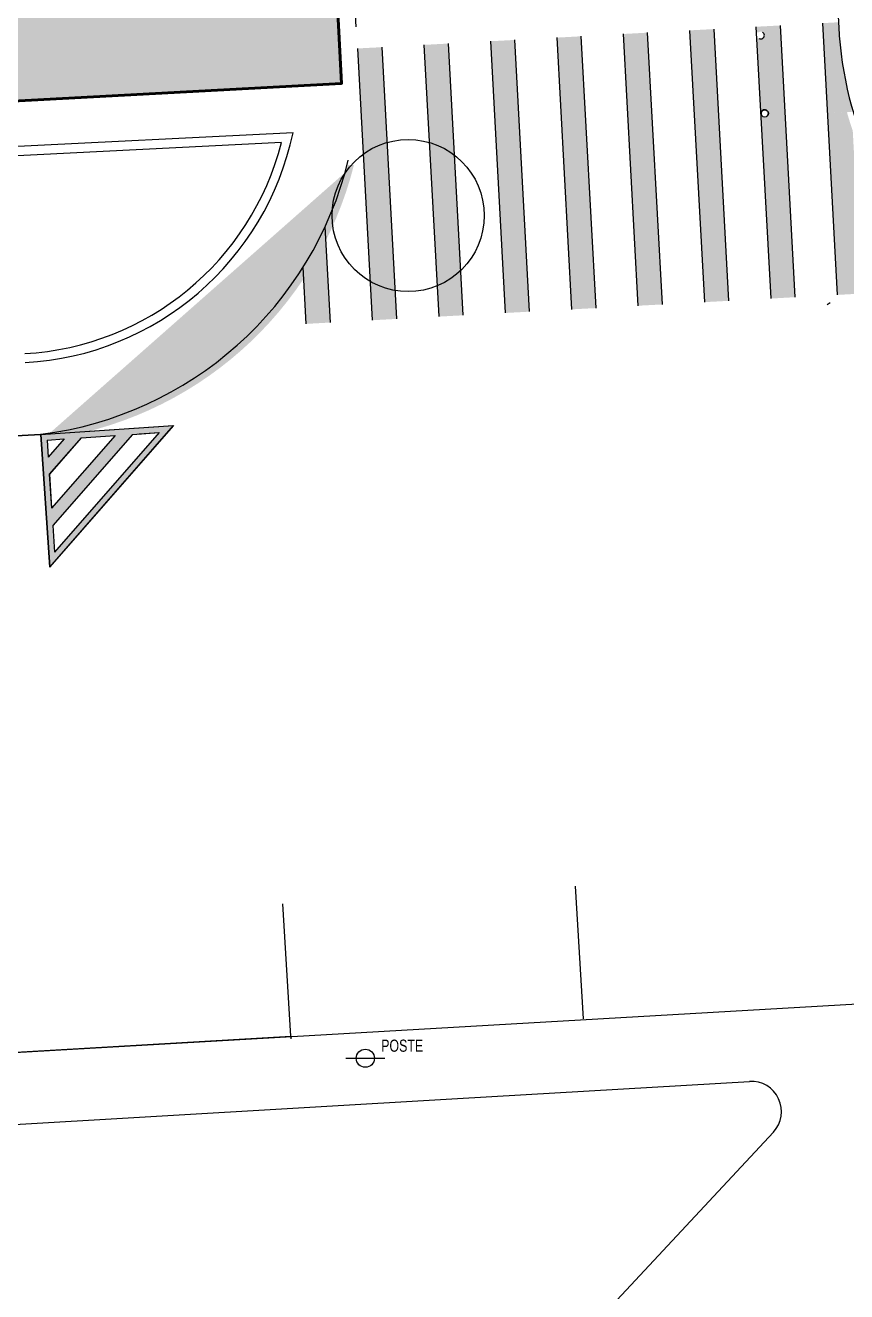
# Model space of a CAD drawing. Header units: millimetres. Extents: x 34038 to 35840, y 10511 to 10922.
# Drawn here: x 35605.21 to 35618.8, y 10778.74 to 10799.68 of the extents above; entities that cross this region are included whole.
import ezdxf

# ---------------------------------------------------------------- set-up
doc = ezdxf.new("R2010")
doc.units = ezdxf.units.MM
for name, color, linetype in [('_0', 7, 'Continuous'), ('GUIA', 7, 'Continuous'), ('MANTER', 150, 'Continuous'), ('PINTURA BRANCA', 7, 'Continuous'), ('piso2', 2, 'Continuous')]:
    doc.layers.add(name, color=color, linetype=linetype)
doc.layers.add('PROJEÇÃO DAS EDIFICAÇÕES', color=4, linetype='Continuous', lineweight=60)
doc.styles.add('SIMPLEX', font='swisscl.ttf')

# ---------------------------------------------------------------- blocks, each defined once
blk = doc.blocks.new('POSTE')
at = {"color": 1}
blk.add_line((-0.32, 0), (0.32, 0), dxfattribs=at)
at = {"color": 3}
blk.add_circle((0, 0), 0.15, dxfattribs=at)
at = {"style": 'SIMPLEX'}
blk.add_text('POSTE', height=0.2, dxfattribs=at).set_placement((0.262, 0.108))
blk = doc.blocks.new('23')
at = {"layer": 'PINTURA BRANCA'}
h = blk.add_hatch(color=256, dxfattribs=at)
h.paths.add_polyline_path([(730.608, 869.115), (732.022, 867.701), (732.466, 867.701), (730.608, 869.559)], flags=16)
h.paths.add_polyline_path([(730.608, 868.832), (731.739, 867.701), (731.173, 867.701), (730.608, 868.266)], flags=16)
h.paths.add_polyline_path([(730.608, 867.984), (730.891, 867.701), (730.608, 867.701)], flags=16)
h.paths.add_polyline_path([(730.508, 869.801), (732.708, 867.601), (730.508, 867.601)])
edge = h.paths.add_edge_path(flags=0)
edge.add_line((730.608, 869.226), (730.608, 869.559))
for p, q in [((730.508, 867.601), (730.508, 869.801)), ((730.508, 869.801), (732.708, 867.601)), ((730.608, 869.115), (730.608, 869.559)), ((730.608, 869.226), (730.608, 869.559)), ((730.608, 869.559), (732.466, 867.701)), ((730.608, 869.115), (732.022, 867.701)), ((730.608, 868.266), (730.608, 868.832)), ((730.608, 868.832), (731.739, 867.701)), ((730.608, 868.266), (731.173, 867.701)), ((730.608, 867.701), (730.608, 867.984)), ((730.608, 867.984), (730.891, 867.701)), ((730.608, 867.701), (730.891, 867.701)), ((731.173, 867.701), (731.739, 867.701)), ((732.022, 867.701), (732.466, 867.701)), ((730.508, 867.601), (732.708, 867.601))]:
    blk.add_line(p, q, dxfattribs=at)

msp = doc.modelspace()

# ---------------------------------------------------------------- hatches: boundary and pattern name
at = {"layer": 'MANTER'}
h = msp.add_hatch(color=170, dxfattribs=at)
h.dxf.hatch_style = 1
h.paths.add_polyline_path([(35607.907, 10847.748), (35598.049, 10847.325), (35598.323, 10842.234), (35595.087, 10842.06), (35594.798, 10847.335), (35584.918, 10846.794), (35585.195, 10841.644), (35583.875, 10841.58), (35583.635, 10846.484), (35571.663, 10845.898), (35571.927, 10840.994), (35571.576, 10840.978), (35573.997, 10796.763), (35588.077, 10797.52), (35586.125, 10833.166), (35596.527, 10833.726), (35598.443, 10798.077), (35610.445, 10798.722)])
at = {"layer": 'PINTURA BRANCA'}
h = msp.add_hatch(color=256, dxfattribs=at)
h.paths.add_polyline_path([(35611.137, 10798.895), (35610.737, 10798.874), (35610.743, 10798.775), (35611.142, 10798.796)])
h.paths.add_polyline_path([(35612.246, 10798.755), (35611.847, 10798.734), (35611.912, 10797.542), (35612.311, 10797.564)])
h.paths.add_polyline_path([(35620.114, 10795.882), (35620.105, 10796.044, -0.02977), (35619.674, 10796.613), (35619.684, 10796.421, 0.028282)])
h.paths.add_polyline_path([(35619.746, 10795.285), (35620.145, 10795.307), (35620.114, 10795.882, -0.028282), (35619.684, 10796.421)])
h.paths.add_polyline_path([(35618.9, 10797.941, -0.013093), (35618.803, 10798.246), (35618.484, 10798.229), (35618.648, 10795.225), (35619.047, 10795.247)])
h.paths.add_polyline_path([(35617.785, 10798.193), (35617.48, 10798.177, -0.301511), (35617.414, 10798.174), (35617.385, 10798.173), (35617.549, 10795.165), (35617.949, 10795.187)])
h.paths.add_polyline_path([(35616.451, 10795.105), (35616.85, 10795.127), (35616.686, 10798.136), (35616.548, 10798.129), (35616.476, 10799.521), (35616.611, 10799.528), (35616.606, 10799.62), (35616.206, 10799.599)])
h.paths.add_polyline_path([(35615.352, 10795.046), (35615.752, 10795.067), (35615.507, 10799.561), (35615.108, 10799.539)])
h.paths.add_polyline_path([(35614.409, 10799.501), (35614.009, 10799.479), (35614.254, 10794.986), (35614.654, 10795.007)])
h.paths.add_polyline_path([(35613.31, 10799.441), (35612.911, 10799.419), (35613.156, 10794.926), (35613.555, 10794.948)])
h.paths.add_polyline_path([(35612.316, 10797.464), (35611.917, 10797.442), (35612.057, 10794.866), (35612.457, 10794.888)])
h.paths.add_polyline_path([(35610.959, 10794.806), (35611.358, 10794.828), (35611.218, 10797.406), (35610.818, 10797.386)])
h.paths.add_polyline_path([(35611.148, 10798.696), (35610.825, 10798.679, -0.023646), (35610.779, 10798.104), (35610.813, 10797.483), (35611.213, 10797.504)])
h.paths.add_polyline_path([(35611.114, 10799.321), (35610.714, 10799.3), (35610.737, 10798.874), (35611.137, 10798.895)])
h.paths.add_polyline_path([(35611.148, 10798.696), (35611.142, 10798.796), (35610.743, 10798.775), (35610.779, 10798.104, 0.023646), (35610.825, 10798.679)])
h.paths.add_polyline_path([(35611.218, 10797.406), (35611.213, 10797.504), (35610.813, 10797.483), (35610.818, 10797.386)])
h.paths.add_polyline_path([(35611.912, 10797.542), (35611.917, 10797.442), (35612.316, 10797.464), (35612.311, 10797.564)])
h.paths.add_polyline_path([(35611.841, 10798.834), (35611.847, 10798.734), (35612.246, 10798.755), (35612.241, 10798.855)])
h.paths.add_polyline_path([(35611.836, 10798.931), (35611.841, 10798.834), (35612.241, 10798.855), (35612.235, 10798.952)])
h.paths.add_polyline_path([(35612.235, 10798.952), (35612.212, 10799.381), (35611.813, 10799.359), (35611.836, 10798.931)])
h.paths.add_polyline_path([(35616.581, 10799.426), (35616.616, 10799.428), (35616.611, 10799.528), (35616.476, 10799.521), (35616.548, 10798.129), (35616.686, 10798.136), (35616.681, 10798.236), (35616.643, 10798.234)], flags=17)
h.paths.add_polyline_path([(35616.616, 10799.428), (35616.581, 10799.426), (35616.643, 10798.234), (35616.681, 10798.236)], flags=16)
h.paths.add_polyline_path([(35617.504, 10798.226, -0.237732), (35617.48, 10798.177), (35617.785, 10798.193), (35617.715, 10799.485), (35617.413, 10799.469, -0.301511), (35617.347, 10799.466), (35617.315, 10799.464), (35617.38, 10798.272), (35617.409, 10798.274, -0.301511), (35617.475, 10798.277, -0.265118)])
h.paths.add_polyline_path([(35617.709, 10799.585), (35617.704, 10799.68), (35617.305, 10799.659), (35617.31, 10799.564), (35617.342, 10799.566, -0.301511), (35617.408, 10799.569)])
h.paths.add_polyline_path([(35617.715, 10799.485), (35617.709, 10799.585), (35617.408, 10799.569, -0.265118), (35617.438, 10799.518, -0.237732), (35617.413, 10799.469)])
h.paths.add_polyline_path([(35618.883, 10798.25), (35618.878, 10798.347, -0.054485), (35618.669, 10799.634), (35618.408, 10799.621), (35618.484, 10798.229)])
h.paths.add_polyline_path([(35618.403, 10799.718), (35618.408, 10799.621), (35618.669, 10799.634, -0.000944), (35618.668, 10799.657), (35618.664, 10799.733)])
h.paths.add_polyline_path([(35610.185, 10796.147, -0.030275), (35609.819, 10795.511), (35609.861, 10794.746), (35610.26, 10794.768)])
h.paths.add_polyline_path([(35609.81, 10795.682), (35609.819, 10795.511, 0.030275), (35610.185, 10796.147), (35610.174, 10796.353, -0.031857)])
h = msp.add_hatch(color=2, dxfattribs=at)
edge = h.paths.add_edge_path()
edge.add_line((35610.549, 10797.373), (35610.65, 10797.378))
edge.add_arc((35604.759, 10798.855), 6.074, 276.9006, 345.9178, ccw=False)
edge.add_line((35605.489, 10792.826), (35605.482, 10792.92))
edge.add_arc((35604.741, 10798.872), 5.998, 277.1037, 345.5227)
h = msp.add_hatch(color=256, dxfattribs=at)
h.paths.add_polyline_path([(35606.984, 10792.919), (35605.667, 10791.414), (35605.697, 10790.97), (35607.428, 10792.948)], flags=16)
h.paths.add_polyline_path([(35606.702, 10792.9), (35605.649, 10791.696), (35605.611, 10792.26), (35606.138, 10792.862)], flags=16)
h.paths.add_polyline_path([(35605.856, 10792.844), (35605.592, 10792.543), (35605.573, 10792.825)], flags=16)
h.paths.add_polyline_path([(35607.662, 10793.064), (35605.613, 10790.723), (35605.467, 10792.918)])
edge = h.paths.add_edge_path(flags=0)
edge.add_line((35607.095, 10792.926), (35607.428, 10792.948))
h = msp.add_hatch(color=256, dxfattribs=at)
h.paths.add_polyline_path([(35606.984, 10792.919), (35605.667, 10791.414), (35605.697, 10790.97), (35607.428, 10792.948)], flags=16)
h.paths.add_polyline_path([(35606.702, 10792.9), (35605.649, 10791.696), (35605.611, 10792.26), (35606.138, 10792.862)], flags=16)
h.paths.add_polyline_path([(35605.856, 10792.844), (35605.592, 10792.543), (35605.573, 10792.825)], flags=16)
h.paths.add_polyline_path([(35607.662, 10793.064), (35605.613, 10790.723), (35605.467, 10792.918)])
edge = h.paths.add_edge_path(flags=0)
edge.add_line((35607.095, 10792.926), (35607.428, 10792.948))
h = msp.add_hatch(color=256, dxfattribs=at)
h.paths.add_polyline_path([(35606.984, 10792.919), (35605.667, 10791.414), (35605.697, 10790.97), (35607.428, 10792.948)], flags=16)
h.paths.add_polyline_path([(35606.702, 10792.9), (35605.649, 10791.696), (35605.611, 10792.26), (35606.138, 10792.862)], flags=16)
h.paths.add_polyline_path([(35605.856, 10792.844), (35605.592, 10792.543), (35605.573, 10792.825)], flags=16)
h.paths.add_polyline_path([(35607.662, 10793.064), (35605.613, 10790.723), (35605.467, 10792.918)])
edge = h.paths.add_edge_path(flags=0)
edge.add_line((35607.095, 10792.926), (35607.428, 10792.948))
h = msp.add_hatch(color=256, dxfattribs=at)
h.paths.add_polyline_path([(35606.984, 10792.919), (35605.667, 10791.414), (35605.697, 10790.97), (35607.428, 10792.948)], flags=16)
h.paths.add_polyline_path([(35606.702, 10792.9), (35605.649, 10791.696), (35605.611, 10792.26), (35606.138, 10792.862)], flags=16)
h.paths.add_polyline_path([(35605.856, 10792.844), (35605.592, 10792.543), (35605.573, 10792.825)], flags=16)
h.paths.add_polyline_path([(35607.662, 10793.064), (35605.613, 10790.723), (35605.467, 10792.918)])
edge = h.paths.add_edge_path(flags=0)
edge.add_line((35607.095, 10792.926), (35607.428, 10792.948))
h = msp.add_hatch(color=256, dxfattribs=at)
h.paths.add_polyline_path([(35606.984, 10792.919), (35605.667, 10791.414), (35605.697, 10790.97), (35607.428, 10792.948)], flags=16)
h.paths.add_polyline_path([(35606.702, 10792.9), (35605.649, 10791.696), (35605.611, 10792.26), (35606.138, 10792.862)], flags=16)
h.paths.add_polyline_path([(35605.856, 10792.844), (35605.592, 10792.543), (35605.573, 10792.825)], flags=16)
h.paths.add_polyline_path([(35607.662, 10793.064), (35605.613, 10790.723), (35605.467, 10792.918)])
edge = h.paths.add_edge_path(flags=0)
edge.add_line((35607.095, 10792.926), (35607.428, 10792.948))
h = msp.add_hatch(color=256, dxfattribs=at)
h.paths.add_polyline_path([(35606.984, 10792.919), (35605.667, 10791.414), (35605.697, 10790.97), (35607.428, 10792.948)], flags=16)
h.paths.add_polyline_path([(35606.702, 10792.9), (35605.649, 10791.696), (35605.611, 10792.26), (35606.138, 10792.862)], flags=16)
h.paths.add_polyline_path([(35605.856, 10792.844), (35605.592, 10792.543), (35605.573, 10792.825)], flags=16)
h.paths.add_polyline_path([(35607.662, 10793.064), (35605.613, 10790.723), (35605.467, 10792.918)])
edge = h.paths.add_edge_path(flags=0)
edge.add_line((35607.095, 10792.926), (35607.428, 10792.948))
h = msp.add_hatch(color=256, dxfattribs=at)
h.paths.add_polyline_path([(35606.984, 10792.919), (35605.667, 10791.414), (35605.697, 10790.97), (35607.428, 10792.948)], flags=16)
h.paths.add_polyline_path([(35606.702, 10792.9), (35605.649, 10791.696), (35605.611, 10792.26), (35606.138, 10792.862)], flags=16)
h.paths.add_polyline_path([(35605.856, 10792.844), (35605.592, 10792.543), (35605.573, 10792.825)], flags=16)
h.paths.add_polyline_path([(35607.662, 10793.064), (35605.613, 10790.723), (35605.467, 10792.918)])
edge = h.paths.add_edge_path(flags=0)
edge.add_line((35607.095, 10792.926), (35607.428, 10792.948))
h = msp.add_hatch(color=256, dxfattribs=at)
h.paths.add_polyline_path([(35606.984, 10792.919), (35605.667, 10791.414), (35605.697, 10790.97), (35607.428, 10792.948)], flags=16)
h.paths.add_polyline_path([(35606.702, 10792.9), (35605.649, 10791.696), (35605.611, 10792.26), (35606.138, 10792.862)], flags=16)
h.paths.add_polyline_path([(35605.856, 10792.844), (35605.592, 10792.543), (35605.573, 10792.825)], flags=16)
h.paths.add_polyline_path([(35607.662, 10793.064), (35605.613, 10790.723), (35605.467, 10792.918)])
edge = h.paths.add_edge_path(flags=0)
edge.add_line((35607.095, 10792.926), (35607.428, 10792.948))
h = msp.add_hatch(color=256, dxfattribs=at)
h.paths.add_polyline_path([(35606.984, 10792.919), (35605.667, 10791.414), (35605.697, 10790.97), (35607.428, 10792.948)], flags=16)
h.paths.add_polyline_path([(35606.702, 10792.9), (35605.649, 10791.696), (35605.611, 10792.26), (35606.138, 10792.862)], flags=16)
h.paths.add_polyline_path([(35605.856, 10792.844), (35605.592, 10792.543), (35605.573, 10792.825)], flags=16)
h.paths.add_polyline_path([(35607.662, 10793.064), (35605.613, 10790.723), (35605.467, 10792.918)])
edge = h.paths.add_edge_path(flags=0)
edge.add_line((35607.095, 10792.926), (35607.428, 10792.948))
h = msp.add_hatch(color=256, dxfattribs=at)
h.paths.add_polyline_path([(35606.984, 10792.919), (35605.667, 10791.414), (35605.697, 10790.97), (35607.428, 10792.948)], flags=16)
h.paths.add_polyline_path([(35606.702, 10792.9), (35605.649, 10791.696), (35605.611, 10792.26), (35606.138, 10792.862)], flags=16)
h.paths.add_polyline_path([(35605.856, 10792.844), (35605.592, 10792.543), (35605.573, 10792.825)], flags=16)
h.paths.add_polyline_path([(35607.662, 10793.064), (35605.613, 10790.723), (35605.467, 10792.918)])
edge = h.paths.add_edge_path(flags=0)
edge.add_line((35607.095, 10792.926), (35607.428, 10792.948))
h = msp.add_hatch(color=256, dxfattribs=at)
h.paths.add_polyline_path([(35606.984, 10792.919), (35605.667, 10791.414), (35605.697, 10790.97), (35607.428, 10792.948)], flags=16)
h.paths.add_polyline_path([(35606.702, 10792.9), (35605.649, 10791.696), (35605.611, 10792.26), (35606.138, 10792.862)], flags=16)
h.paths.add_polyline_path([(35605.856, 10792.844), (35605.592, 10792.543), (35605.573, 10792.825)], flags=16)
h.paths.add_polyline_path([(35607.662, 10793.064), (35605.613, 10790.723), (35605.467, 10792.918)])
edge = h.paths.add_edge_path(flags=0)
edge.add_line((35607.095, 10792.926), (35607.428, 10792.948))
h = msp.add_hatch(color=256, dxfattribs=at)
h.paths.add_polyline_path([(35606.984, 10792.919), (35605.667, 10791.414), (35605.697, 10790.97), (35607.428, 10792.948)], flags=16)
h.paths.add_polyline_path([(35606.702, 10792.9), (35605.649, 10791.696), (35605.611, 10792.26), (35606.138, 10792.862)], flags=16)
h.paths.add_polyline_path([(35605.856, 10792.844), (35605.592, 10792.543), (35605.573, 10792.825)], flags=16)
h.paths.add_polyline_path([(35607.662, 10793.064), (35605.613, 10790.723), (35605.467, 10792.918)])
edge = h.paths.add_edge_path(flags=0)
edge.add_line((35607.095, 10792.926), (35607.428, 10792.948))
h = msp.add_hatch(color=256, dxfattribs=at)
h.paths.add_polyline_path([(35606.984, 10792.919), (35605.667, 10791.414), (35605.697, 10790.97), (35607.428, 10792.948)], flags=16)
h.paths.add_polyline_path([(35606.702, 10792.9), (35605.649, 10791.696), (35605.611, 10792.26), (35606.138, 10792.862)], flags=16)
h.paths.add_polyline_path([(35605.856, 10792.844), (35605.592, 10792.543), (35605.573, 10792.825)], flags=16)
h.paths.add_polyline_path([(35607.662, 10793.064), (35605.613, 10790.723), (35605.467, 10792.918)])
edge = h.paths.add_edge_path(flags=0)
edge.add_line((35607.095, 10792.926), (35607.428, 10792.948))
h = msp.add_hatch(color=256, dxfattribs=at)
h.paths.add_polyline_path([(35606.984, 10792.919), (35605.667, 10791.414), (35605.697, 10790.97), (35607.428, 10792.948)], flags=16)
h.paths.add_polyline_path([(35606.702, 10792.9), (35605.649, 10791.696), (35605.611, 10792.26), (35606.138, 10792.862)], flags=16)
h.paths.add_polyline_path([(35605.856, 10792.844), (35605.592, 10792.543), (35605.573, 10792.825)], flags=16)
h.paths.add_polyline_path([(35607.662, 10793.064), (35605.613, 10790.723), (35605.467, 10792.918)])
edge = h.paths.add_edge_path(flags=0)
edge.add_line((35607.095, 10792.926), (35607.428, 10792.948))
h = msp.add_hatch(color=256, dxfattribs=at)
h.paths.add_polyline_path([(35606.984, 10792.919), (35605.667, 10791.414), (35605.697, 10790.97), (35607.428, 10792.948)], flags=16)
h.paths.add_polyline_path([(35606.702, 10792.9), (35605.649, 10791.696), (35605.611, 10792.26), (35606.138, 10792.862)], flags=16)
h.paths.add_polyline_path([(35605.856, 10792.844), (35605.592, 10792.543), (35605.573, 10792.825)], flags=16)
h.paths.add_polyline_path([(35607.662, 10793.064), (35605.613, 10790.723), (35605.467, 10792.918)])
edge = h.paths.add_edge_path(flags=0)
edge.add_line((35607.095, 10792.926), (35607.428, 10792.948))
h = msp.add_hatch(color=256, dxfattribs=at)
h.paths.add_polyline_path([(35606.984, 10792.919), (35605.667, 10791.414), (35605.697, 10790.97), (35607.428, 10792.948)], flags=16)
h.paths.add_polyline_path([(35606.702, 10792.9), (35605.649, 10791.696), (35605.611, 10792.26), (35606.138, 10792.862)], flags=16)
h.paths.add_polyline_path([(35605.856, 10792.844), (35605.592, 10792.543), (35605.573, 10792.825)], flags=16)
h.paths.add_polyline_path([(35607.662, 10793.064), (35605.613, 10790.723), (35605.467, 10792.918)])
edge = h.paths.add_edge_path(flags=0)
edge.add_line((35607.095, 10792.926), (35607.428, 10792.948))
h = msp.add_hatch(color=256, dxfattribs=at)
h.paths.add_polyline_path([(35606.984, 10792.919), (35605.667, 10791.414), (35605.697, 10790.97), (35607.428, 10792.948)], flags=16)
h.paths.add_polyline_path([(35606.702, 10792.9), (35605.649, 10791.696), (35605.611, 10792.26), (35606.138, 10792.862)], flags=16)
h.paths.add_polyline_path([(35605.856, 10792.844), (35605.592, 10792.543), (35605.573, 10792.825)], flags=16)
h.paths.add_polyline_path([(35607.662, 10793.064), (35605.613, 10790.723), (35605.467, 10792.918)])
edge = h.paths.add_edge_path(flags=0)
edge.add_line((35607.095, 10792.926), (35607.428, 10792.948))
h = msp.add_hatch(color=256, dxfattribs=at)
h.paths.add_polyline_path([(35606.984, 10792.919), (35605.667, 10791.414), (35605.697, 10790.97), (35607.428, 10792.948)], flags=16)
h.paths.add_polyline_path([(35606.702, 10792.9), (35605.649, 10791.696), (35605.611, 10792.26), (35606.138, 10792.862)], flags=16)
h.paths.add_polyline_path([(35605.856, 10792.844), (35605.592, 10792.543), (35605.573, 10792.825)], flags=16)
h.paths.add_polyline_path([(35607.662, 10793.064), (35605.613, 10790.723), (35605.467, 10792.918)])
edge = h.paths.add_edge_path(flags=0)
edge.add_line((35607.095, 10792.926), (35607.428, 10792.948))
h = msp.add_hatch(color=256, dxfattribs=at)
h.paths.add_polyline_path([(35606.984, 10792.919), (35605.667, 10791.414), (35605.697, 10790.97), (35607.428, 10792.948)], flags=16)
h.paths.add_polyline_path([(35606.702, 10792.9), (35605.649, 10791.696), (35605.611, 10792.26), (35606.138, 10792.862)], flags=16)
h.paths.add_polyline_path([(35605.856, 10792.844), (35605.592, 10792.543), (35605.573, 10792.825)], flags=16)
h.paths.add_polyline_path([(35607.662, 10793.064), (35605.613, 10790.723), (35605.467, 10792.918)])
edge = h.paths.add_edge_path(flags=0)
edge.add_line((35607.095, 10792.926), (35607.428, 10792.948))
h = msp.add_hatch(color=256, dxfattribs=at)
h.paths.add_polyline_path([(35606.984, 10792.919), (35605.667, 10791.414), (35605.697, 10790.97), (35607.428, 10792.948)], flags=16)
h.paths.add_polyline_path([(35606.702, 10792.9), (35605.649, 10791.696), (35605.611, 10792.26), (35606.138, 10792.862)], flags=16)
h.paths.add_polyline_path([(35605.856, 10792.844), (35605.592, 10792.543), (35605.573, 10792.825)], flags=16)
h.paths.add_polyline_path([(35607.662, 10793.064), (35605.613, 10790.723), (35605.467, 10792.918)])
edge = h.paths.add_edge_path(flags=0)
edge.add_line((35607.095, 10792.926), (35607.428, 10792.948))
h = msp.add_hatch(color=256, dxfattribs=at)
h.paths.add_polyline_path([(35606.984, 10792.919), (35605.667, 10791.414), (35605.697, 10790.97), (35607.428, 10792.948)], flags=16)
h.paths.add_polyline_path([(35606.702, 10792.9), (35605.649, 10791.696), (35605.611, 10792.26), (35606.138, 10792.862)], flags=16)
h.paths.add_polyline_path([(35605.856, 10792.844), (35605.592, 10792.543), (35605.573, 10792.825)], flags=16)
h.paths.add_polyline_path([(35607.662, 10793.064), (35605.613, 10790.723), (35605.467, 10792.918)])
edge = h.paths.add_edge_path(flags=0)
edge.add_line((35607.095, 10792.926), (35607.428, 10792.948))
h = msp.add_hatch(color=256, dxfattribs=at)
h.paths.add_polyline_path([(35606.984, 10792.919), (35605.667, 10791.414), (35605.697, 10790.97), (35607.428, 10792.948)], flags=16)
h.paths.add_polyline_path([(35606.702, 10792.9), (35605.649, 10791.696), (35605.611, 10792.26), (35606.138, 10792.862)], flags=16)
h.paths.add_polyline_path([(35605.856, 10792.844), (35605.592, 10792.543), (35605.573, 10792.825)], flags=16)
h.paths.add_polyline_path([(35607.662, 10793.064), (35605.613, 10790.723), (35605.467, 10792.918)])
edge = h.paths.add_edge_path(flags=0)
edge.add_line((35607.095, 10792.926), (35607.428, 10792.948))
h = msp.add_hatch(color=256, dxfattribs=at)
h.paths.add_polyline_path([(35606.984, 10792.919), (35605.667, 10791.414), (35605.697, 10790.97), (35607.428, 10792.948)], flags=16)
h.paths.add_polyline_path([(35606.702, 10792.9), (35605.649, 10791.696), (35605.611, 10792.26), (35606.138, 10792.862)], flags=16)
h.paths.add_polyline_path([(35605.856, 10792.844), (35605.592, 10792.543), (35605.573, 10792.825)], flags=16)
h.paths.add_polyline_path([(35607.662, 10793.064), (35605.613, 10790.723), (35605.467, 10792.918)])
edge = h.paths.add_edge_path(flags=0)
edge.add_line((35607.095, 10792.926), (35607.428, 10792.948))
h = msp.add_hatch(color=256, dxfattribs=at)
h.paths.add_polyline_path([(35606.984, 10792.919), (35605.667, 10791.414), (35605.697, 10790.97), (35607.428, 10792.948)], flags=16)
h.paths.add_polyline_path([(35606.702, 10792.9), (35605.649, 10791.696), (35605.611, 10792.26), (35606.138, 10792.862)], flags=16)
h.paths.add_polyline_path([(35605.856, 10792.844), (35605.592, 10792.543), (35605.573, 10792.825)], flags=16)
h.paths.add_polyline_path([(35607.662, 10793.064), (35605.613, 10790.723), (35605.467, 10792.918)])
edge = h.paths.add_edge_path(flags=0)
edge.add_line((35607.095, 10792.926), (35607.428, 10792.948))
h = msp.add_hatch(color=256, dxfattribs=at)
h.paths.add_polyline_path([(35606.984, 10792.919), (35605.667, 10791.414), (35605.697, 10790.97), (35607.428, 10792.948)], flags=16)
h.paths.add_polyline_path([(35606.702, 10792.9), (35605.649, 10791.696), (35605.611, 10792.26), (35606.138, 10792.862)], flags=16)
h.paths.add_polyline_path([(35605.856, 10792.844), (35605.592, 10792.543), (35605.573, 10792.825)], flags=16)
h.paths.add_polyline_path([(35607.662, 10793.064), (35605.613, 10790.723), (35605.467, 10792.918)])
edge = h.paths.add_edge_path(flags=0)
edge.add_line((35607.095, 10792.926), (35607.428, 10792.948))
h = msp.add_hatch(color=256, dxfattribs=at)
h.paths.add_polyline_path([(35606.984, 10792.919), (35605.667, 10791.414), (35605.697, 10790.97), (35607.428, 10792.948)], flags=16)
h.paths.add_polyline_path([(35606.702, 10792.9), (35605.649, 10791.696), (35605.611, 10792.26), (35606.138, 10792.862)], flags=16)
h.paths.add_polyline_path([(35605.856, 10792.844), (35605.592, 10792.543), (35605.573, 10792.825)], flags=16)
h.paths.add_polyline_path([(35607.662, 10793.064), (35605.613, 10790.723), (35605.467, 10792.918)])
edge = h.paths.add_edge_path(flags=0)
edge.add_line((35607.095, 10792.926), (35607.428, 10792.948))
h = msp.add_hatch(color=256, dxfattribs=at)
h.paths.add_polyline_path([(35606.984, 10792.919), (35605.667, 10791.414), (35605.697, 10790.97), (35607.428, 10792.948)], flags=16)
h.paths.add_polyline_path([(35606.702, 10792.9), (35605.649, 10791.696), (35605.611, 10792.26), (35606.138, 10792.862)], flags=16)
h.paths.add_polyline_path([(35605.856, 10792.844), (35605.592, 10792.543), (35605.573, 10792.825)], flags=16)
h.paths.add_polyline_path([(35607.662, 10793.064), (35605.613, 10790.723), (35605.467, 10792.918)])
edge = h.paths.add_edge_path(flags=0)
edge.add_line((35607.095, 10792.926), (35607.428, 10792.948))
h = msp.add_hatch(color=256, dxfattribs=at)
h.paths.add_polyline_path([(35606.984, 10792.919), (35605.667, 10791.414), (35605.697, 10790.97), (35607.428, 10792.948)], flags=16)
h.paths.add_polyline_path([(35606.702, 10792.9), (35605.649, 10791.696), (35605.611, 10792.26), (35606.138, 10792.862)], flags=16)
h.paths.add_polyline_path([(35605.856, 10792.844), (35605.592, 10792.543), (35605.573, 10792.825)], flags=16)
h.paths.add_polyline_path([(35607.662, 10793.064), (35605.613, 10790.723), (35605.467, 10792.918)])
edge = h.paths.add_edge_path(flags=0)
edge.add_line((35607.095, 10792.926), (35607.428, 10792.948))
h = msp.add_hatch(color=256, dxfattribs=at)
h.paths.add_polyline_path([(35606.984, 10792.919), (35605.667, 10791.414), (35605.697, 10790.97), (35607.428, 10792.948)], flags=16)
h.paths.add_polyline_path([(35606.702, 10792.9), (35605.649, 10791.696), (35605.611, 10792.26), (35606.138, 10792.862)], flags=16)
h.paths.add_polyline_path([(35605.856, 10792.844), (35605.592, 10792.543), (35605.573, 10792.825)], flags=16)
h.paths.add_polyline_path([(35607.662, 10793.064), (35605.613, 10790.723), (35605.467, 10792.918)])
edge = h.paths.add_edge_path(flags=0)
edge.add_line((35607.095, 10792.926), (35607.428, 10792.948))
h = msp.add_hatch(color=256, dxfattribs=at)
h.paths.add_polyline_path([(35606.984, 10792.919), (35605.667, 10791.414), (35605.697, 10790.97), (35607.428, 10792.948)], flags=16)
h.paths.add_polyline_path([(35606.702, 10792.9), (35605.649, 10791.696), (35605.611, 10792.26), (35606.138, 10792.862)], flags=16)
h.paths.add_polyline_path([(35605.856, 10792.844), (35605.592, 10792.543), (35605.573, 10792.825)], flags=16)
h.paths.add_polyline_path([(35607.662, 10793.064), (35605.613, 10790.723), (35605.467, 10792.918)])
edge = h.paths.add_edge_path(flags=0)
edge.add_line((35607.095, 10792.926), (35607.428, 10792.948))
h = msp.add_hatch(color=256, dxfattribs=at)
h.paths.add_polyline_path([(35606.984, 10792.919), (35605.667, 10791.414), (35605.697, 10790.97), (35607.428, 10792.948)], flags=16)
h.paths.add_polyline_path([(35606.702, 10792.9), (35605.649, 10791.696), (35605.611, 10792.26), (35606.138, 10792.862)], flags=16)
h.paths.add_polyline_path([(35605.856, 10792.844), (35605.592, 10792.543), (35605.573, 10792.825)], flags=16)
h.paths.add_polyline_path([(35607.662, 10793.064), (35605.613, 10790.723), (35605.467, 10792.918)])
edge = h.paths.add_edge_path(flags=0)
edge.add_line((35607.095, 10792.926), (35607.428, 10792.948))
h = msp.add_hatch(color=256, dxfattribs=at)
h.paths.add_polyline_path([(35606.984, 10792.919), (35605.667, 10791.414), (35605.697, 10790.97), (35607.428, 10792.948)], flags=16)
h.paths.add_polyline_path([(35606.702, 10792.9), (35605.649, 10791.696), (35605.611, 10792.26), (35606.138, 10792.862)], flags=16)
h.paths.add_polyline_path([(35605.856, 10792.844), (35605.592, 10792.543), (35605.573, 10792.825)], flags=16)
h.paths.add_polyline_path([(35607.662, 10793.064), (35605.613, 10790.723), (35605.467, 10792.918)])
edge = h.paths.add_edge_path(flags=0)
edge.add_line((35607.095, 10792.926), (35607.428, 10792.948))

# ---------------------------------------------------------------- linework, layer by layer
at = {"color": 7}
for p, q in [((35609.643, 10797.905), (35599.192, 10797.383)), ((35609.451, 10797.745), (35599.349, 10797.24))]:
    msp.add_line(p, q, dxfattribs=at)
for p, q in [((35601.18, 10782.472), (35633.6, 10784.354)), ((35612.36, 10781.94), (35617.192, 10782.221)), ((35601.25, 10781.288), (35612.36, 10781.94)), ((35601.939, 10764.619), (35617.587, 10781.38))]:
    msp.add_line(p, q)
msp.add_arc((35617.221, 10781.721), 0.5, 316.9676, 93.3231)
at = {"layer": '_0'}
for p, q in [((35605.467, 10792.918), (35600.626, 10792.649)), ((35605.467, 10792.918), (35605.618, 10790.724)), ((35605.467, 10792.918), (35605.618, 10790.724)), ((35609.606, 10782.961), (35604.765, 10782.68)), ((35609.605, 10782.967), (35609.608, 10782.926))]:
    msp.add_line(p, q, dxfattribs=at)
at = {"layer": 'GUIA'}
msp.add_line((35615.574, 10859.653), (35618.669, 10799.633), dxfattribs=at)
at = {"layer": 'GUIA', "linetype": 'Continuous'}
msp.add_line((35598.083, 10792.507), (35605.467, 10792.918), dxfattribs=at)
at = {"layer": 'GUIA', "color": 7, "linetype": 'Continuous'}
for radius, end in [(4.8, 348.0581), (4.65, 345.6438)]:
    msp.add_arc((35604.946, 10798.898), radius, 273.1941, end, dxfattribs=at)
at = {"layer": 'MANTER'}
msp.add_lwpolyline([(35598.443, 10798.077), (35610.445, 10798.722), (35607.907, 10847.748), (35598.049, 10847.325), (35598.323, 10842.234), (35595.087, 10842.06), (35594.798, 10847.335), (35584.918, 10846.794), (35585.195, 10841.644), (35583.875, 10841.58), (35583.635, 10846.484), (35571.663, 10845.898), (35571.927, 10840.994), (35571.576, 10840.978), (35573.997, 10796.763), (35588.077, 10797.52), (35586.125, 10833.166), (35596.527, 10833.726), (35598.443, 10798.077)], dxfattribs=at)
at = {"layer": 'PINTURA BRANCA'}
for p, q in [((35607.963, 10849.528), (35610.679, 10799.659)), ((35618.528, 10795.093), (35618.474, 10795.061)), ((35605.467, 10792.918), (35607.662, 10793.064)), ((35605.467, 10792.918), (35607.662, 10793.064)), ((35605.467, 10792.918), (35607.662, 10793.064)), ((35605.467, 10792.918), (35607.662, 10793.064)), ((35605.467, 10792.918), (35607.662, 10793.064)), ((35605.467, 10792.918), (35607.662, 10793.064)), ((35605.467, 10792.918), (35607.662, 10793.064)), ((35605.467, 10792.918), (35607.662, 10793.064)), ((35605.467, 10792.918), (35607.662, 10793.064)), ((35605.467, 10792.918), (35607.662, 10793.064)), ((35605.467, 10792.918), (35607.662, 10793.064)), ((35605.467, 10792.918), (35607.662, 10793.064)), ((35605.467, 10792.918), (35607.662, 10793.064)), ((35605.467, 10792.918), (35607.662, 10793.064)), ((35605.467, 10792.918), (35607.662, 10793.064)), ((35605.467, 10792.918), (35607.662, 10793.064)), ((35605.467, 10792.918), (35607.662, 10793.064)), ((35605.467, 10792.918), (35607.662, 10793.064)), ((35605.467, 10792.918), (35607.662, 10793.064)), ((35605.467, 10792.918), (35607.662, 10793.064)), ((35605.467, 10792.918), (35607.662, 10793.064)), ((35605.467, 10792.918), (35607.662, 10793.064)), ((35605.467, 10792.918), (35607.662, 10793.064)), ((35605.467, 10792.918), (35607.662, 10793.064)), ((35605.467, 10792.918), (35607.662, 10793.064)), ((35605.467, 10792.918), (35607.662, 10793.064)), ((35605.467, 10792.918), (35607.662, 10793.064)), ((35605.467, 10792.918), (35607.662, 10793.064)), ((35605.467, 10792.918), (35607.662, 10793.064)), ((35605.467, 10792.918), (35607.662, 10793.064)), ((35605.467, 10792.918), (35607.662, 10793.064)), ((35605.467, 10792.918), (35607.662, 10793.064)), ((35607.662, 10793.064), (35605.613, 10790.723)), ((35607.662, 10793.064), (35605.613, 10790.723)), ((35607.662, 10793.064), (35605.613, 10790.723)), ((35607.662, 10793.064), (35605.613, 10790.723)), ((35607.662, 10793.064), (35605.613, 10790.723)), ((35607.662, 10793.064), (35605.613, 10790.723)), ((35607.662, 10793.064), (35605.613, 10790.723)), ((35607.662, 10793.064), (35605.613, 10790.723)), ((35607.662, 10793.064), (35605.613, 10790.723)), ((35607.662, 10793.064), (35605.613, 10790.723)), ((35607.662, 10793.064), (35605.613, 10790.723)), ((35607.662, 10793.064), (35605.613, 10790.723)), ((35607.662, 10793.064), (35605.613, 10790.723)), ((35607.662, 10793.064), (35605.613, 10790.723)), ((35607.662, 10793.064), (35605.613, 10790.723)), ((35607.662, 10793.064), (35605.613, 10790.723)), ((35607.662, 10793.064), (35605.613, 10790.723)), ((35607.662, 10793.064), (35605.613, 10790.723)), ((35607.662, 10793.064), (35605.613, 10790.723)), ((35607.662, 10793.064), (35605.613, 10790.723)), ((35607.662, 10793.064), (35605.613, 10790.723)), ((35607.662, 10793.064), (35605.613, 10790.723)), ((35607.662, 10793.064), (35605.613, 10790.723)), ((35607.662, 10793.064), (35605.613, 10790.723)), ((35607.662, 10793.064), (35605.613, 10790.723)), ((35607.662, 10793.064), (35605.613, 10790.723)), ((35607.662, 10793.064), (35605.613, 10790.723)), ((35607.662, 10793.064), (35605.613, 10790.723)), ((35607.662, 10793.064), (35605.613, 10790.723)), ((35607.662, 10793.064), (35605.613, 10790.723)), ((35607.662, 10793.064), (35605.613, 10790.723)), ((35607.662, 10793.064), (35605.613, 10790.723)), ((35605.467, 10792.918), (35605.613, 10790.723)), ((35605.467, 10792.918), (35605.613, 10790.723)), ((35605.467, 10792.918), (35605.613, 10790.723)), ((35605.467, 10792.918), (35605.613, 10790.723)), ((35605.467, 10792.918), (35605.613, 10790.723)), ((35605.467, 10792.918), (35605.613, 10790.723)), ((35605.467, 10792.918), (35605.613, 10790.723)), ((35605.467, 10792.918), (35605.613, 10790.723)), ((35605.467, 10792.918), (35605.613, 10790.723)), ((35605.467, 10792.918), (35605.613, 10790.723)), ((35605.467, 10792.918), (35605.613, 10790.723)), ((35605.467, 10792.918), (35605.613, 10790.723)), ((35605.467, 10792.918), (35605.613, 10790.723)), ((35605.467, 10792.918), (35605.613, 10790.723)), ((35605.467, 10792.918), (35605.613, 10790.723)), ((35605.467, 10792.918), (35605.613, 10790.723)), ((35605.467, 10792.918), (35605.613, 10790.723)), ((35605.467, 10792.918), (35605.613, 10790.723)), ((35605.467, 10792.918), (35605.613, 10790.723)), ((35605.467, 10792.918), (35605.613, 10790.723)), ((35605.467, 10792.918), (35605.613, 10790.723)), ((35605.467, 10792.918), (35605.613, 10790.723)), ((35605.467, 10792.918), (35605.613, 10790.723)), ((35605.467, 10792.918), (35605.613, 10790.723)), ((35605.467, 10792.918), (35605.613, 10790.723)), ((35605.467, 10792.918), (35605.613, 10790.723)), ((35605.467, 10792.918), (35605.613, 10790.723)), ((35605.467, 10792.918), (35605.613, 10790.723)), ((35605.467, 10792.918), (35605.613, 10790.723)), ((35605.467, 10792.918), (35605.613, 10790.723)), ((35605.467, 10792.918), (35605.613, 10790.723)), ((35605.467, 10792.918), (35605.613, 10790.723)), ((35605.471, 10792.919), (35605.618, 10790.724)), ((35606.138, 10792.862), (35605.611, 10792.26)), ((35606.138, 10792.862), (35605.611, 10792.26)), ((35606.138, 10792.862), (35605.611, 10792.26)), ((35606.138, 10792.862), (35605.611, 10792.26)), ((35606.138, 10792.862), (35605.611, 10792.26)), ((35606.138, 10792.862), (35605.611, 10792.26)), ((35606.138, 10792.862), (35605.611, 10792.26)), ((35606.138, 10792.862), (35605.611, 10792.26)), ((35606.138, 10792.862), (35605.611, 10792.26)), ((35606.138, 10792.862), (35605.611, 10792.26)), ((35606.138, 10792.862), (35605.611, 10792.26)), ((35606.138, 10792.862), (35605.611, 10792.26)), ((35606.138, 10792.862), (35605.611, 10792.26)), ((35606.138, 10792.862), (35605.611, 10792.26)), ((35606.138, 10792.862), (35605.611, 10792.26)), ((35606.138, 10792.862), (35605.611, 10792.26)), ((35606.138, 10792.862), (35605.611, 10792.26)), ((35606.138, 10792.862), (35605.611, 10792.26)), ((35606.138, 10792.862), (35605.611, 10792.26)), ((35606.138, 10792.862), (35605.611, 10792.26)), ((35606.138, 10792.862), (35605.611, 10792.26)), ((35606.138, 10792.862), (35605.611, 10792.26)), ((35606.138, 10792.862), (35605.611, 10792.26)), ((35606.138, 10792.862), (35605.611, 10792.26)), ((35606.138, 10792.862), (35605.611, 10792.26)), ((35606.138, 10792.862), (35605.611, 10792.26)), ((35606.138, 10792.862), (35605.611, 10792.26)), ((35606.138, 10792.862), (35605.611, 10792.26)), ((35606.138, 10792.862), (35605.611, 10792.26)), ((35606.138, 10792.862), (35605.611, 10792.26)), ((35606.138, 10792.862), (35605.611, 10792.26)), ((35606.138, 10792.862), (35605.611, 10792.26)), ((35606.702, 10792.9), (35605.649, 10791.696)), ((35606.702, 10792.9), (35605.649, 10791.696)), ((35606.702, 10792.9), (35605.649, 10791.696)), ((35606.702, 10792.9), (35605.649, 10791.696)), ((35606.702, 10792.9), (35605.649, 10791.696)), ((35606.702, 10792.9), (35605.649, 10791.696)), ((35606.702, 10792.9), (35605.649, 10791.696)), ((35606.702, 10792.9), (35605.649, 10791.696)), ((35606.702, 10792.9), (35605.649, 10791.696)), ((35606.702, 10792.9), (35605.649, 10791.696)), ((35606.702, 10792.9), (35605.649, 10791.696)), ((35606.702, 10792.9), (35605.649, 10791.696)), ((35606.702, 10792.9), (35605.649, 10791.696)), ((35606.702, 10792.9), (35605.649, 10791.696)), ((35606.702, 10792.9), (35605.649, 10791.696)), ((35606.702, 10792.9), (35605.649, 10791.696)), ((35606.702, 10792.9), (35605.649, 10791.696)), ((35606.702, 10792.9), (35605.649, 10791.696)), ((35606.702, 10792.9), (35605.649, 10791.696)), ((35606.702, 10792.9), (35605.649, 10791.696)), ((35606.702, 10792.9), (35605.649, 10791.696)), ((35606.702, 10792.9), (35605.649, 10791.696)), ((35606.702, 10792.9), (35605.649, 10791.696)), ((35606.702, 10792.9), (35605.649, 10791.696)), ((35606.702, 10792.9), (35605.649, 10791.696)), ((35606.702, 10792.9), (35605.649, 10791.696)), ((35606.702, 10792.9), (35605.649, 10791.696)), ((35606.702, 10792.9), (35605.649, 10791.696)), ((35606.702, 10792.9), (35605.649, 10791.696)), ((35606.702, 10792.9), (35605.649, 10791.696)), ((35606.702, 10792.9), (35605.649, 10791.696)), ((35606.702, 10792.9), (35605.649, 10791.696)), ((35606.984, 10792.919), (35605.667, 10791.414)), ((35606.984, 10792.919), (35605.667, 10791.414)), ((35606.984, 10792.919), (35605.667, 10791.414)), ((35606.984, 10792.919), (35605.667, 10791.414)), ((35606.984, 10792.919), (35605.667, 10791.414)), ((35606.984, 10792.919), (35605.667, 10791.414)), ((35606.984, 10792.919), (35605.667, 10791.414)), ((35606.984, 10792.919), (35605.667, 10791.414)), ((35606.984, 10792.919), (35605.667, 10791.414)), ((35606.984, 10792.919), (35605.667, 10791.414)), ((35606.984, 10792.919), (35605.667, 10791.414)), ((35606.984, 10792.919), (35605.667, 10791.414)), ((35606.984, 10792.919), (35605.667, 10791.414)), ((35606.984, 10792.919), (35605.667, 10791.414)), ((35606.984, 10792.919), (35605.667, 10791.414)), ((35606.984, 10792.919), (35605.667, 10791.414)), ((35606.984, 10792.919), (35605.667, 10791.414)), ((35606.984, 10792.919), (35605.667, 10791.414)), ((35606.984, 10792.919), (35605.667, 10791.414)), ((35606.984, 10792.919), (35605.667, 10791.414)), ((35606.984, 10792.919), (35605.667, 10791.414)), ((35606.984, 10792.919), (35605.667, 10791.414)), ((35606.984, 10792.919), (35605.667, 10791.414)), ((35606.984, 10792.919), (35605.667, 10791.414)), ((35606.984, 10792.919), (35605.667, 10791.414)), ((35606.984, 10792.919), (35605.667, 10791.414)), ((35606.984, 10792.919), (35605.667, 10791.414)), ((35606.984, 10792.919), (35605.667, 10791.414)), ((35606.984, 10792.919), (35605.667, 10791.414)), ((35606.984, 10792.919), (35605.667, 10791.414)), ((35606.984, 10792.919), (35605.667, 10791.414)), ((35606.984, 10792.919), (35605.667, 10791.414)), ((35607.428, 10792.948), (35605.697, 10790.97)), ((35607.428, 10792.948), (35605.697, 10790.97)), ((35607.428, 10792.948), (35605.697, 10790.97)), ((35607.428, 10792.948), (35605.697, 10790.97)), ((35607.428, 10792.948), (35605.697, 10790.97)), ((35607.428, 10792.948), (35605.697, 10790.97)), ((35607.428, 10792.948), (35605.697, 10790.97)), ((35607.428, 10792.948), (35605.697, 10790.97)), ((35607.428, 10792.948), (35605.697, 10790.97)), ((35607.428, 10792.948), (35605.697, 10790.97)), ((35607.428, 10792.948), (35605.697, 10790.97)), ((35607.428, 10792.948), (35605.697, 10790.97)), ((35607.428, 10792.948), (35605.697, 10790.97)), ((35607.428, 10792.948), (35605.697, 10790.97)), ((35607.428, 10792.948), (35605.697, 10790.97)), ((35607.428, 10792.948), (35605.697, 10790.97)), ((35607.428, 10792.948), (35605.697, 10790.97)), ((35607.428, 10792.948), (35605.697, 10790.97)), ((35607.428, 10792.948), (35605.697, 10790.97)), ((35607.428, 10792.948), (35605.697, 10790.97)), ((35607.428, 10792.948), (35605.697, 10790.97)), ((35607.428, 10792.948), (35605.697, 10790.97)), ((35607.428, 10792.948), (35605.697, 10790.97)), ((35607.428, 10792.948), (35605.697, 10790.97)), ((35607.428, 10792.948), (35605.697, 10790.97)), ((35607.428, 10792.948), (35605.697, 10790.97)), ((35607.428, 10792.948), (35605.697, 10790.97)), ((35607.428, 10792.948), (35605.697, 10790.97)), ((35607.428, 10792.948), (35605.697, 10790.97)), ((35607.428, 10792.948), (35605.697, 10790.97)), ((35607.428, 10792.948), (35605.697, 10790.97)), ((35607.428, 10792.948), (35605.697, 10790.97)), ((35606.138, 10792.862), (35606.702, 10792.9)), ((35606.138, 10792.862), (35606.702, 10792.9)), ((35606.138, 10792.862), (35606.702, 10792.9)), ((35606.138, 10792.862), (35606.702, 10792.9)), ((35606.138, 10792.862), (35606.702, 10792.9)), ((35606.138, 10792.862), (35606.702, 10792.9)), ((35606.138, 10792.862), (35606.702, 10792.9)), ((35606.138, 10792.862), (35606.702, 10792.9)), ((35606.138, 10792.862), (35606.702, 10792.9)), ((35606.138, 10792.862), (35606.702, 10792.9)), ((35606.138, 10792.862), (35606.702, 10792.9)), ((35606.138, 10792.862), (35606.702, 10792.9)), ((35606.138, 10792.862), (35606.702, 10792.9)), ((35606.138, 10792.862), (35606.702, 10792.9)), ((35606.138, 10792.862), (35606.702, 10792.9)), ((35606.138, 10792.862), (35606.702, 10792.9)), ((35606.138, 10792.862), (35606.702, 10792.9)), ((35606.138, 10792.862), (35606.702, 10792.9)), ((35606.138, 10792.862), (35606.702, 10792.9)), ((35606.138, 10792.862), (35606.702, 10792.9)), ((35606.138, 10792.862), (35606.702, 10792.9)), ((35606.138, 10792.862), (35606.702, 10792.9)), ((35606.138, 10792.862), (35606.702, 10792.9)), ((35606.138, 10792.862), (35606.702, 10792.9)), ((35606.138, 10792.862), (35606.702, 10792.9)), ((35606.138, 10792.862), (35606.702, 10792.9)), ((35606.138, 10792.862), (35606.702, 10792.9)), ((35606.138, 10792.862), (35606.702, 10792.9)), ((35606.138, 10792.862), (35606.702, 10792.9)), ((35606.138, 10792.862), (35606.702, 10792.9)), ((35606.138, 10792.862), (35606.702, 10792.9)), ((35606.138, 10792.862), (35606.702, 10792.9)), ((35606.984, 10792.919), (35607.428, 10792.948)), ((35606.984, 10792.919), (35607.428, 10792.948)), ((35606.984, 10792.919), (35607.428, 10792.948)), ((35606.984, 10792.919), (35607.428, 10792.948)), ((35606.984, 10792.919), (35607.428, 10792.948)), ((35606.984, 10792.919), (35607.428, 10792.948)), ((35606.984, 10792.919), (35607.428, 10792.948)), ((35606.984, 10792.919), (35607.428, 10792.948)), ((35606.984, 10792.919), (35607.428, 10792.948)), ((35606.984, 10792.919), (35607.428, 10792.948)), ((35606.984, 10792.919), (35607.428, 10792.948)), ((35606.984, 10792.919), (35607.428, 10792.948)), ((35606.984, 10792.919), (35607.428, 10792.948)), ((35606.984, 10792.919), (35607.428, 10792.948)), ((35606.984, 10792.919), (35607.428, 10792.948)), ((35606.984, 10792.919), (35607.428, 10792.948)), ((35606.984, 10792.919), (35607.428, 10792.948)), ((35606.984, 10792.919), (35607.428, 10792.948)), ((35606.984, 10792.919), (35607.428, 10792.948)), ((35606.984, 10792.919), (35607.428, 10792.948)), ((35606.984, 10792.919), (35607.428, 10792.948)), ((35606.984, 10792.919), (35607.428, 10792.948)), ((35606.984, 10792.919), (35607.428, 10792.948)), ((35606.984, 10792.919), (35607.428, 10792.948)), ((35606.984, 10792.919), (35607.428, 10792.948)), ((35606.984, 10792.919), (35607.428, 10792.948)), ((35606.984, 10792.919), (35607.428, 10792.948)), ((35606.984, 10792.919), (35607.428, 10792.948)), ((35606.984, 10792.919), (35607.428, 10792.948)), ((35606.984, 10792.919), (35607.428, 10792.948)), ((35606.984, 10792.919), (35607.428, 10792.948)), ((35606.984, 10792.919), (35607.428, 10792.948)), ((35607.095, 10792.926), (35607.428, 10792.948)), ((35607.095, 10792.926), (35607.428, 10792.948)), ((35607.095, 10792.926), (35607.428, 10792.948)), ((35607.095, 10792.926), (35607.428, 10792.948)), ((35607.095, 10792.926), (35607.428, 10792.948)), ((35607.095, 10792.926), (35607.428, 10792.948)), ((35607.095, 10792.926), (35607.428, 10792.948)), ((35607.095, 10792.926), (35607.428, 10792.948)), ((35607.095, 10792.926), (35607.428, 10792.948)), ((35607.095, 10792.926), (35607.428, 10792.948)), ((35607.095, 10792.926), (35607.428, 10792.948)), ((35607.095, 10792.926), (35607.428, 10792.948)), ((35607.095, 10792.926), (35607.428, 10792.948)), ((35607.095, 10792.926), (35607.428, 10792.948)), ((35607.095, 10792.926), (35607.428, 10792.948)), ((35607.095, 10792.926), (35607.428, 10792.948)), ((35607.095, 10792.926), (35607.428, 10792.948)), ((35607.095, 10792.926), (35607.428, 10792.948)), ((35607.095, 10792.926), (35607.428, 10792.948)), ((35607.095, 10792.926), (35607.428, 10792.948)), ((35607.095, 10792.926), (35607.428, 10792.948)), ((35607.095, 10792.926), (35607.428, 10792.948)), ((35607.095, 10792.926), (35607.428, 10792.948)), ((35607.095, 10792.926), (35607.428, 10792.948)), ((35607.095, 10792.926), (35607.428, 10792.948)), ((35607.095, 10792.926), (35607.428, 10792.948)), ((35607.095, 10792.926), (35607.428, 10792.948)), ((35607.095, 10792.926), (35607.428, 10792.948)), ((35607.095, 10792.926), (35607.428, 10792.948)), ((35607.095, 10792.926), (35607.428, 10792.948)), ((35607.095, 10792.926), (35607.428, 10792.948)), ((35607.095, 10792.926), (35607.428, 10792.948)), ((35605.573, 10792.825), (35605.856, 10792.844)), ((35605.573, 10792.825), (35605.856, 10792.844)), ((35605.573, 10792.825), (35605.856, 10792.844)), ((35605.573, 10792.825), (35605.856, 10792.844)), ((35605.573, 10792.825), (35605.856, 10792.844)), ((35605.573, 10792.825), (35605.856, 10792.844)), ((35605.573, 10792.825), (35605.856, 10792.844)), ((35605.573, 10792.825), (35605.856, 10792.844)), ((35605.573, 10792.825), (35605.856, 10792.844)), ((35605.573, 10792.825), (35605.856, 10792.844)), ((35605.573, 10792.825), (35605.856, 10792.844)), ((35605.573, 10792.825), (35605.856, 10792.844)), ((35605.573, 10792.825), (35605.856, 10792.844)), ((35605.573, 10792.825), (35605.856, 10792.844)), ((35605.573, 10792.825), (35605.856, 10792.844)), ((35605.573, 10792.825), (35605.856, 10792.844)), ((35605.573, 10792.825), (35605.856, 10792.844)), ((35605.573, 10792.825), (35605.856, 10792.844)), ((35605.573, 10792.825), (35605.856, 10792.844)), ((35605.573, 10792.825), (35605.856, 10792.844)), ((35605.573, 10792.825), (35605.856, 10792.844)), ((35605.573, 10792.825), (35605.856, 10792.844)), ((35605.573, 10792.825), (35605.856, 10792.844)), ((35605.573, 10792.825), (35605.856, 10792.844)), ((35605.573, 10792.825), (35605.856, 10792.844)), ((35605.573, 10792.825), (35605.856, 10792.844)), ((35605.573, 10792.825), (35605.856, 10792.844)), ((35605.573, 10792.825), (35605.856, 10792.844)), ((35605.573, 10792.825), (35605.856, 10792.844)), ((35605.573, 10792.825), (35605.856, 10792.844)), ((35605.573, 10792.825), (35605.856, 10792.844)), ((35605.573, 10792.825), (35605.856, 10792.844)), ((35605.573, 10792.825), (35605.592, 10792.543)), ((35605.573, 10792.825), (35605.592, 10792.543)), ((35605.573, 10792.825), (35605.592, 10792.543)), ((35605.573, 10792.825), (35605.592, 10792.543)), ((35605.573, 10792.825), (35605.592, 10792.543)), ((35605.573, 10792.825), (35605.592, 10792.543)), ((35605.573, 10792.825), (35605.592, 10792.543)), ((35605.573, 10792.825), (35605.592, 10792.543)), ((35605.573, 10792.825), (35605.592, 10792.543)), ((35605.573, 10792.825), (35605.592, 10792.543)), ((35605.573, 10792.825), (35605.592, 10792.543)), ((35605.573, 10792.825), (35605.592, 10792.543)), ((35605.573, 10792.825), (35605.592, 10792.543)), ((35605.573, 10792.825), (35605.592, 10792.543)), ((35605.573, 10792.825), (35605.592, 10792.543)), ((35605.573, 10792.825), (35605.592, 10792.543)), ((35605.573, 10792.825), (35605.592, 10792.543)), ((35605.573, 10792.825), (35605.592, 10792.543)), ((35605.573, 10792.825), (35605.592, 10792.543)), ((35605.573, 10792.825), (35605.592, 10792.543)), ((35605.573, 10792.825), (35605.592, 10792.543)), ((35605.573, 10792.825), (35605.592, 10792.543)), ((35605.573, 10792.825), (35605.592, 10792.543)), ((35605.573, 10792.825), (35605.592, 10792.543)), ((35605.573, 10792.825), (35605.592, 10792.543)), ((35605.573, 10792.825), (35605.592, 10792.543)), ((35605.573, 10792.825), (35605.592, 10792.543)), ((35605.573, 10792.825), (35605.592, 10792.543)), ((35605.573, 10792.825), (35605.592, 10792.543)), ((35605.573, 10792.825), (35605.592, 10792.543)), ((35605.573, 10792.825), (35605.592, 10792.543)), ((35605.573, 10792.825), (35605.592, 10792.543)), ((35605.856, 10792.844), (35605.592, 10792.543)), ((35605.856, 10792.844), (35605.592, 10792.543)), ((35605.856, 10792.844), (35605.592, 10792.543)), ((35605.856, 10792.844), (35605.592, 10792.543)), ((35605.856, 10792.844), (35605.592, 10792.543)), ((35605.856, 10792.844), (35605.592, 10792.543)), ((35605.856, 10792.844), (35605.592, 10792.543)), ((35605.856, 10792.844), (35605.592, 10792.543)), ((35605.856, 10792.844), (35605.592, 10792.543)), ((35605.856, 10792.844), (35605.592, 10792.543)), ((35605.856, 10792.844), (35605.592, 10792.543)), ((35605.856, 10792.844), (35605.592, 10792.543)), ((35605.856, 10792.844), (35605.592, 10792.543)), ((35605.856, 10792.844), (35605.592, 10792.543)), ((35605.856, 10792.844), (35605.592, 10792.543)), ((35605.856, 10792.844), (35605.592, 10792.543)), ((35605.856, 10792.844), (35605.592, 10792.543)), ((35605.856, 10792.844), (35605.592, 10792.543)), ((35605.856, 10792.844), (35605.592, 10792.543)), ((35605.856, 10792.844), (35605.592, 10792.543)), ((35605.856, 10792.844), (35605.592, 10792.543)), ((35605.856, 10792.844), (35605.592, 10792.543)), ((35605.856, 10792.844), (35605.592, 10792.543)), ((35605.856, 10792.844), (35605.592, 10792.543)), ((35605.856, 10792.844), (35605.592, 10792.543)), ((35605.856, 10792.844), (35605.592, 10792.543)), ((35605.856, 10792.844), (35605.592, 10792.543)), ((35605.856, 10792.844), (35605.592, 10792.543)), ((35605.856, 10792.844), (35605.592, 10792.543)), ((35605.856, 10792.844), (35605.592, 10792.543)), ((35605.856, 10792.844), (35605.592, 10792.543)), ((35605.856, 10792.844), (35605.592, 10792.543)), ((35605.611, 10792.26), (35605.649, 10791.696)), ((35605.611, 10792.26), (35605.649, 10791.696)), ((35605.611, 10792.26), (35605.649, 10791.696)), ((35605.611, 10792.26), (35605.649, 10791.696)), ((35605.611, 10792.26), (35605.649, 10791.696)), ((35605.611, 10792.26), (35605.649, 10791.696)), ((35605.611, 10792.26), (35605.649, 10791.696)), ((35605.611, 10792.26), (35605.649, 10791.696)), ((35605.611, 10792.26), (35605.649, 10791.696)), ((35605.611, 10792.26), (35605.649, 10791.696)), ((35605.611, 10792.26), (35605.649, 10791.696)), ((35605.611, 10792.26), (35605.649, 10791.696)), ((35605.611, 10792.26), (35605.649, 10791.696)), ((35605.611, 10792.26), (35605.649, 10791.696)), ((35605.611, 10792.26), (35605.649, 10791.696)), ((35605.611, 10792.26), (35605.649, 10791.696)), ((35605.611, 10792.26), (35605.649, 10791.696)), ((35605.611, 10792.26), (35605.649, 10791.696)), ((35605.611, 10792.26), (35605.649, 10791.696)), ((35605.611, 10792.26), (35605.649, 10791.696)), ((35605.611, 10792.26), (35605.649, 10791.696)), ((35605.611, 10792.26), (35605.649, 10791.696)), ((35605.611, 10792.26), (35605.649, 10791.696)), ((35605.611, 10792.26), (35605.649, 10791.696)), ((35605.611, 10792.26), (35605.649, 10791.696)), ((35605.611, 10792.26), (35605.649, 10791.696)), ((35605.611, 10792.26), (35605.649, 10791.696)), ((35605.611, 10792.26), (35605.649, 10791.696)), ((35605.611, 10792.26), (35605.649, 10791.696)), ((35605.611, 10792.26), (35605.649, 10791.696)), ((35605.611, 10792.26), (35605.649, 10791.696)), ((35605.611, 10792.26), (35605.649, 10791.696)), ((35605.667, 10791.414), (35605.697, 10790.97)), ((35605.667, 10791.414), (35605.697, 10790.97)), ((35605.667, 10791.414), (35605.697, 10790.97)), ((35605.667, 10791.414), (35605.697, 10790.97)), ((35605.667, 10791.414), (35605.697, 10790.97)), ((35605.667, 10791.414), (35605.697, 10790.97)), ((35605.667, 10791.414), (35605.697, 10790.97)), ((35605.667, 10791.414), (35605.697, 10790.97)), ((35605.667, 10791.414), (35605.697, 10790.97)), ((35605.667, 10791.414), (35605.697, 10790.97)), ((35605.667, 10791.414), (35605.697, 10790.97)), ((35605.667, 10791.414), (35605.697, 10790.97)), ((35605.667, 10791.414), (35605.697, 10790.97)), ((35605.667, 10791.414), (35605.697, 10790.97)), ((35605.667, 10791.414), (35605.697, 10790.97)), ((35605.667, 10791.414), (35605.697, 10790.97)), ((35605.667, 10791.414), (35605.697, 10790.97)), ((35605.667, 10791.414), (35605.697, 10790.97)), ((35605.667, 10791.414), (35605.697, 10790.97)), ((35605.667, 10791.414), (35605.697, 10790.97)), ((35605.667, 10791.414), (35605.697, 10790.97)), ((35605.667, 10791.414), (35605.697, 10790.97)), ((35605.667, 10791.414), (35605.697, 10790.97)), ((35605.667, 10791.414), (35605.697, 10790.97)), ((35605.667, 10791.414), (35605.697, 10790.97)), ((35605.667, 10791.414), (35605.697, 10790.97)), ((35605.667, 10791.414), (35605.697, 10790.97)), ((35605.667, 10791.414), (35605.697, 10790.97)), ((35605.667, 10791.414), (35605.697, 10790.97)), ((35605.667, 10791.414), (35605.697, 10790.97)), ((35605.667, 10791.414), (35605.697, 10790.97)), ((35605.667, 10791.414), (35605.697, 10790.97)), ((35614.445, 10783.256), (35614.315, 10785.446)), ((35609.605, 10782.967), (35609.474, 10785.157))]:
    msp.add_line(p, q, dxfattribs=at)
for points in [[(35615.752, 10795.067), (35615.507, 10799.561)], [(35616.451, 10795.105), (35616.206, 10799.599)], [(35616.85, 10795.127), (35616.606, 10799.62)], [(35617.549, 10795.165), (35617.305, 10799.659)], [(35617.949, 10795.187), (35617.704, 10799.68)], [(35618.648, 10795.225), (35618.403, 10799.718)], [(35612.057, 10794.866), (35611.813, 10799.359)], [(35612.457, 10794.888), (35612.212, 10799.381)], [(35613.156, 10794.926), (35612.911, 10799.419)], [(35613.555, 10794.948), (35613.31, 10799.441)], [(35614.254, 10794.986), (35614.009, 10799.479)], [(35614.654, 10795.007), (35614.409, 10799.501)], [(35615.352, 10795.046), (35615.108, 10799.539)], [(35610.959, 10794.806), (35610.714, 10799.3)], [(35611.358, 10794.828), (35611.114, 10799.321)], [(35610.26, 10794.768), (35610.174, 10796.353)], [(35609.861, 10794.746), (35609.81, 10795.682)]]:
    msp.add_lwpolyline(points, dxfattribs=at)
msp.add_circle((35617.444, 10798.226), 0.06, dxfattribs=at)
for centre, radius, start, end in [((35617.378, 10799.518), 0.06, 306.5088, 59.3942), ((35624.661, 10799.949), 6, 182.7916, 272.9423), ((35617.378, 10799.518), 0.06, 239.3942, 306.5088), ((35617.444, 10798.226), 0.06, 126.5088, 239.3942), ((35617.444, 10798.226), 0.06, 59.3942, 126.5088), ((35617.444, 10798.226), 0.06, 306.5088, 59.3942), ((35604.729, 10798.872), 5.998, 277.1037, 346.2926)]:
    msp.add_arc(centre, radius, start, end, dxfattribs=at)
at = {"layer": 'piso2'}
msp.add_circle((35611.546, 10796.537), 1.258, dxfattribs=at)
at = {"layer": 'PROJEÇÃO DAS EDIFICAÇÕES'}
msp.add_lwpolyline([(35598.443, 10798.077), (35610.445, 10798.722), (35607.907, 10847.748), (35598.049, 10847.325), (35598.323, 10842.234), (35595.087, 10842.06), (35594.798, 10847.335), (35584.918, 10846.794), (35585.195, 10841.644), (35583.875, 10841.58), (35583.635, 10846.484), (35571.664, 10845.898), (35571.927, 10840.994), (35571.576, 10840.978), (35573.997, 10796.763), (35588.077, 10797.52), (35586.125, 10833.166), (35596.527, 10833.726), (35598.443, 10798.077)], dxfattribs=at)

# ---------------------------------------------------------------- block references
msp.add_blockref('POSTE', (35610.838, 10782.603))
at = {"layer": 'PINTURA BRANCA', "rotation": 273.8124890479925}
msp.add_blockref('23', (34691.214, 11464.121), dxfattribs=at)

doc.saveas('drawing.dxf')
